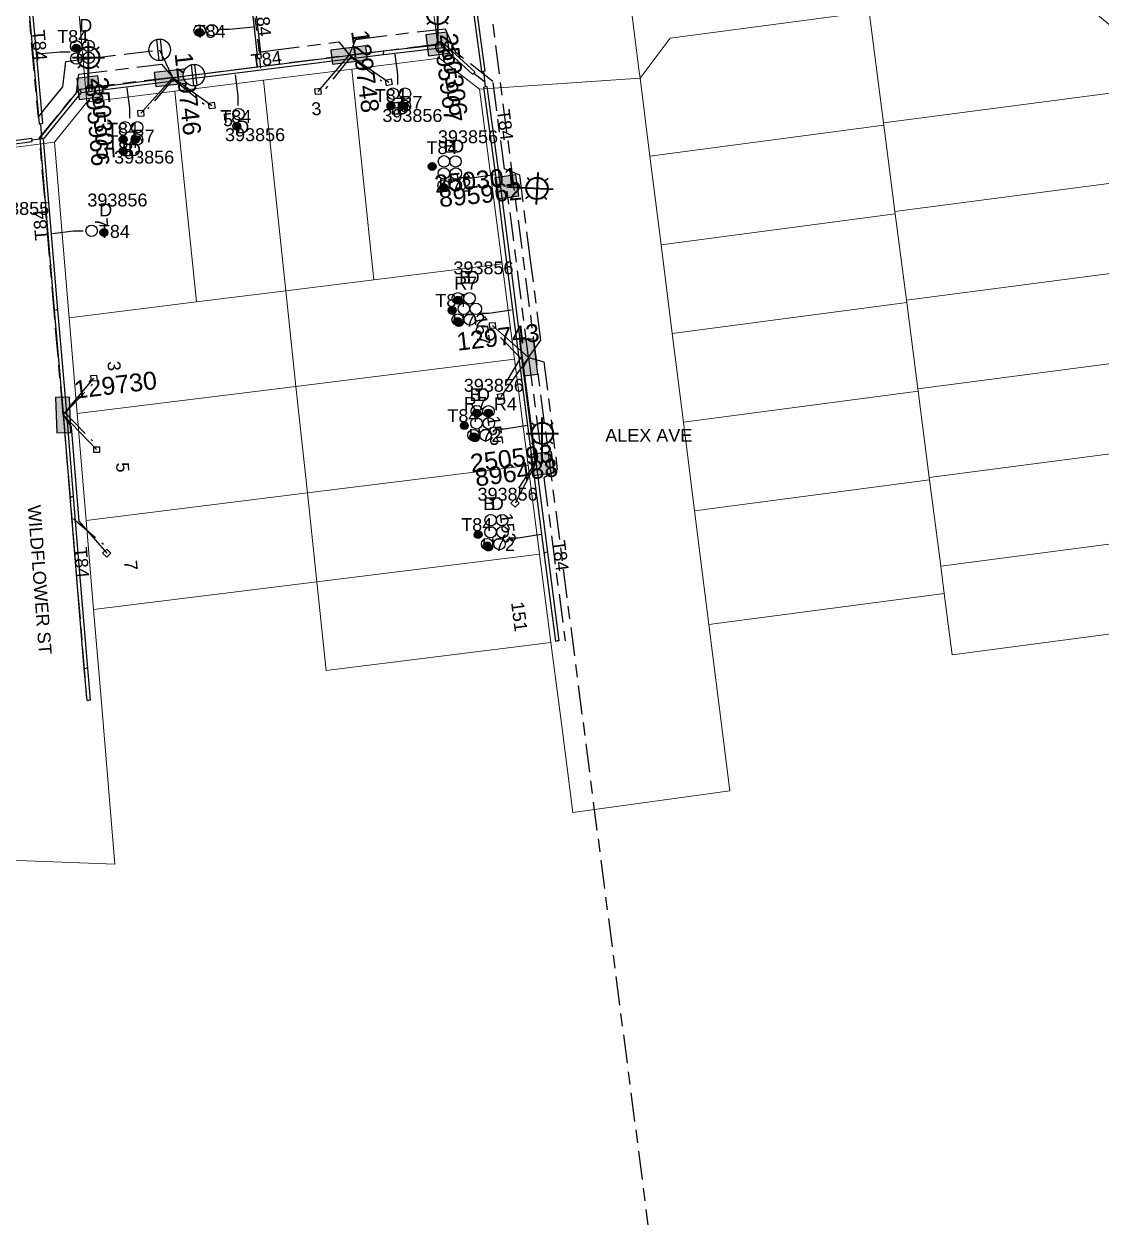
# Model space of a CAD drawing. Header units: metres. Extents: x 301589 to 305563, y 6268713 to 6270518.
# Drawn here: x 304144.4 to 304294.9, y 6269081.7 to 6269248.5 of the extents above; entities that cross this region are included whole.
import ezdxf
from ezdxf.enums import TextEntityAlignment as Align

# ---------------------------------------------------------------- set-up
doc = ezdxf.new("R2010")
doc.units = ezdxf.units.M
doc.linetypes.add('Cable Exist UG', pattern=[8.2, 4, -1.2, 1.8, -1.2])
doc.layers.get('0').update_dxf_attribs({"color": 6})
for name, color, linetype in [('_User Miscellaneous12', 7, 'Continuous'), ('Duct_SP_EXT', 7, 'Continuous'), ('Equip_LV_EXT', 7, 'Continuous'), ('Equip_SP_SL_EXT', 7, 'Continuous'), ('Mains_HV_EXT', 1, 'Continuous'), ('Mains_LV_EXT', 5, 'Continuous'), ('Mains_LV_SL_EXT', 4, 'Continuous'), ('Services_SP_EXT', 7, 'Continuous'), ('SupportsUG_SP_LV_EXT', 7, 'Continuous'), ('SupportsUG_SP_LV_SL_EXT', 7, 'Continuous'), ('Trench_SP_EXT', 7, 'Continuous')]:
    doc.layers.add(name, color=color, linetype=linetype)
doc.layers.add('Cadastre Land Parcels_SP_EXT', color=7, linetype='Continuous', lineweight=5)
doc.layers.add('Cadastre Roads_SP_EXT', color=9, linetype='Continuous', lineweight=5)
doc.styles.add('COLUMN_LABEL', font='arial.ttf')
doc.styles.add('iecARIAL', font='arial.ttf', dxfattribs={"height": 2})
doc.styles.add('POLE_LABEL', font='arial.ttf')
doc.styles.get("Standard").update_dxf_attribs({"font": 'arial.ttf'})

# ---------------------------------------------------------------- blocks, each defined once
blk = doc.blocks.new('COLUMN_EXT')
blk.add_hatch(color=256).paths.add_polyline_path([(-1.49, 1.48), (-1.49, -1.49), (1.48, -1.49), (1.48, 1.48)])
blk.add_lwpolyline([(-1.49, -1.49), (1.48, -1.49), (1.48, 1.48), (-1.49, 1.48)], close=True)
for tag, height, style, flags, p in [('ASSET_NUM', 2.5, 'COLUMN_LABEL', 8, (2, 2)), ('STRUCTURE_PLANT_NUMBER', 0.2, 'POLE_LABEL', 9, (1.81, 0.03)), ('STREET_CODE', 0.2, 'COLUMN_LABEL', 9, (1.81, -0.2))]:
    blk.add_attdef(tag, text='', height=height, dxfattribs=dict(style=style, flags=flags)).set_placement(p, align=Align.MIDDLE_LEFT)
at = {"flags": 9}
for tag, p in [('COLUMN_TYPE', (1.81, -0.4)), ('OWNED_BY', (1.81, -0.6)), ('STATE', (1.81, -0.8)), ('USAGE', (1.81, -1)), ('STREETNAME', (1.81, -1.6)), ('LEGEND', (1.81, -1.2)), ('LOCATION', (1.81, -1.4)), ('SUBURB', (1.81, -1.8)), ('NOTES', (1.81, -2))]:
    blk.add_attdef(tag, text='', height=0.2, dxfattribs=at).set_placement(p, align=Align.MIDDLE_LEFT)
at = {"flags": 1}
blk.add_attdef('Z', (1.81, -2.35), '', height=0.2, dxfattribs=at)
blk = doc.blocks.new('PILLAR_EXT')
blk.add_hatch(color=256).paths.add_polyline_path([(-2.475, 0.99), (-2.475, -0.99), (2.475, -0.99), (2.475, 0.99)])
blk.add_lwpolyline([(-2.475, -0.99), (2.475, -0.99), (2.475, 0.99), (-2.475, 0.99)], close=True)
at = {"style": 'iecARIAL', "flags": 8}
blk.add_attdef('ASSET_NUM', (1.5, 3.5), '', height=2.5, dxfattribs=at)
for tag, p, flags in [('OWNED_BY', (0, -0.2), 9), ('STATE', (0, -0.4), 9), ('SUPPORT_TYPE', (0, -0.6), 9), ('STREETNAME', (0, -1.8), 9), ('USAGE', (0, -0.8), 9), ('LEGEND', (0, -1), 9), ('LOCATION', (0, -1.2), 9), ('NOTES', (0, -1.4), 9), ('PARENT', (0, -1.6), 9), ('SUBURB', (0, -2), 1)]:
    blk.add_attdef(tag, p, '', height=0.2, dxfattribs=dict(flags=flags))
blk = doc.blocks.new('DUCT_EXT')
blk.add_circle((0, 0.8), 0.8)
at = {"flags": 1}
blk.add_attdef('Z', (0, 0), '', height=0.2, dxfattribs=at)
at = {"flags": 9}
for tag, p in [('DUCT_CODE', (0, 0)), ('XSECT_TYPE', (0, -0.2)), ('STATE', (0, -0.6)), ('FB_REFERENCE', (0, -0.4)), ('NOTES', (0, -0.8))]:
    blk.add_attdef(tag, text='', height=0.2, dxfattribs=at).set_placement(p, align=Align.MIDDLE_LEFT)
blk = doc.blocks.new('SL_LANTERN_EXT')
at = {"lineweight": 40}
for p, q in [((-1.46, 5.68), (-1.06, 5.28)), ((0, 1.97), (0, 6.47)), ((1.46, 5.68), (1.06, 5.28)), ((-2.25, 4.22), (2.25, 4.22)), ((-1.46, 2.76), (-1.06, 3.16)), ((0, 0), (0, 2.72)), ((1.46, 2.76), (1.06, 3.16))]:
    blk.add_line(p, q, dxfattribs=at)
blk.add_circle((0, 4.22), 1.5, dxfattribs=at)
at = {"style": 'iecARIAL', "flags": 8}
blk.add_attdef('ASSET_NUM', (1.5, 1.5), '', height=2.5, dxfattribs=at)
for tag, p, height, flags in [('OPERATING_VOLTAGE', (0.98, -1.65), 0.2, 9), ('ORIENTATION', (0.98, -1.85), 0.2, 9), ('CONSTRUCTED_VOLTAGE', (0.98, -0.65), 0.2, 9), ('CONTROL_TYPE', (0.98, -0.85), 0.2, 9), ('LANTERN_PURPOSE', (0.98, -1.05), 0.2, 9), ('LANTERN_TYPE', (0.98, -1.25), 0.2, 9), ('NO_PHASES', (0.98, -1.45), 0.2, 9), ('LNUMBER', (2.18, -3.25), 2.5, 8), ('OWNED_BY', (0.98, -2.05), 0.2, 9), ('STATE', (0.98, -2.25), 0.2, 9), ('USAGE', (0.98, -2.45), 0.2, 9), ('CEXIST', (0.98, -2.65), 0.2, 9), ('CNEW', (0.98, -2.85), 0.2, 9), ('CNUMBER', (0.98, -3.05), 0.2, 9), ('CREMOVE', (0.98, -3.25), 0.2, 9), ('CREPLACE', (0.98, -3.45), 0.2, 9), ('LKINGHEIGHT', (0.98, -3.65), 0.2, 9), ('LBRACKET', (0.98, -3.85), 0.2, 9), ('LBRACKETVOCAB', (0.98, -4.05), 0.2, 9), ('LCATEGORY', (0.98, -4.25), 0.2, 9), ('LCHARGE1', (0.98, -4.45), 0.2, 9), ('LCHARGE1PERCENT', (0.98, -4.65), 0.2, 9), ('LCHARGE2', (0.98, -4.85), 0.2, 9), ('LCHARGE2PERCENT', (0.98, -5.05), 0.2, 9), ('LCHARGE3', (0.98, -5.25), 0.2, 9), ('LCHARGE3PERCENT', (0.98, -5.45), 0.2, 9), ('LEXIST', (0.98, -5.65), 0.2, 9), ('LLAMP', (0.98, -5.85), 0.2, 9), ('LLAMPVOCAB', (0.98, -6.05), 0.2, 9), ('LMAST', (0.98, -6.25), 0.2, 9), ('LMASTVOCAB', (0.98, -6.45), 0.2, 9), ('LNEW', (0.98, -6.65), 0.2, 9), ('LANTNUMBER', (0.98, -6.85), 0.2, 9), ('LOUTREACH', (0.98, -7.25), 0.2, 9), ('LOUTREACHVOCAB', (0.98, -7.45), 0.2, 9), ('LRATECODE', (0.98, -7.65), 0.2, 9), ('LREMOVE', (0.98, -7.85), 0.2, 9), ('LREPLACE', (0.98, -8.05), 0.2, 9), ('LTYPE', (0.98, -8.25), 0.2, 9), ('LTYPEVOCAB', (0.98, -8.45), 0.2, 9), ('STREETNAME', (0.98, -9.25), 0.2, 9), ('SUBURB', (0.98, -9.45), 0.2, 1), ('LEGEND', (0.98, -8.65), 0.2, 9), ('LOCATION', (0.98, -8.85), 0.2, 9), ('NOTES', (0.98, -9.05), 0.2, 9)]:
    blk.add_attdef(tag, p, '', height=height, dxfattribs=dict(flags=flags))
blk = doc.blocks.new('CCP_EXT')
at = {"flags": 9}
for tag, p in [('LIFE_SUPPORT', (0, -1.6)), ('STATE', (0, -1.8)), ('NOTES', (0, -2))]:
    blk.add_attdef(tag, text='', height=0.2, dxfattribs=at).set_placement(p, align=Align.MIDDLE_LEFT)
blk.add_wipeout([(0, 0.57), (0.57, 0), (0, -0.57), (-0.57, 0)])
blk.add_lwpolyline([(-0.57, 0), (0, 0.57), (0.57, 0), (0, -0.57), (-0.57, 0)])
at = {"flags": 1}
blk.add_attdef('Z', (0, 0), '', height=0.2, dxfattribs=at)
at = {"flags": 9}
for tag, p in [('CCP_TYPE', (0, 0)), ('CONSTRUCTED_VOLTAGE', (0, -0.2)), ('OPERATING_VOLTAGE', (0, -0.6)), ('ORIENTATION', (0, -0.8)), ('OWNED_BY', (0, -1)), ('NO_PHASES', (0, -0.4)), ('USAGE', (0, -1.2)), ('LEGEND', (0, -1.4))]:
    blk.add_attdef(tag, text='', height=0.2, dxfattribs=at).set_placement(p, align=Align.MIDDLE_LEFT)
blk = doc.blocks.new('LV_UG_LINKS_CLOSED_EXT')
blk.add_wipeout([(-1.06, 1.06), (-1.18, 0.92), (-1.29, 0.76), (-1.37, 0.59), (-1.43, 0.42), (-1.48, 0.23), (-1.49, 0.05), (-1.49, -0.14), (-1.46, -0.33), (-1.41, -0.51), (-1.33, -0.68), (-1.24, -0.84), (-1.12, -0.99), (-0.99, -1.12), (-0.84, -1.24), (-0.68, -1.33), (-0.51, -1.41), (-0.33, -1.46), (-0.14, -1.49), (0.05, -1.49), (0.23, -1.48), (0.42, -1.43), (0.59, -1.37), (0.76, -1.29), (0.92, -1.18), (1.06, -1.06), (1.18, -0.92), (1.29, -0.76), (1.37, -0.59), (1.43, -0.42), (1.48, -0.23), (1.49, -0.05), (1.49, 0.14), (1.46, 0.33), (1.41, 0.51), (1.33, 0.68), (1.24, 0.84), (1.12, 0.99), (0.99, 1.12), (0.84, 1.24), (0.68, 1.33), (0.51, 1.41), (0.33, 1.46), (0.14, 1.49), (-0.05, 1.49), (-0.23, 1.48), (-0.42, 1.43), (-0.59, 1.37), (-0.76, 1.29), (-0.92, 1.18)])
for p, q in [((-0.25, -1.48), (-0.25, 1.48)), ((0.25, -1.48), (0.25, 1.48))]:
    blk.add_line(p, q)
blk.add_circle((0, 0), 1.5)
at = {"flags": 9}
for tag, p in [('ACTUAL_STATUS', (0, 0)), ('CONSTRUCTED_VOLTAGE', (0, -0.2)), ('OPERATING_VOLTAGE', (0, -0.6)), ('ORIENTATION', (0, -0.8)), ('STATE', (0, -1)), ('SWITCH_TYPE', (0, -1.2)), ('NO_PHASES', (0, -0.4)), ('USAGE', (0, -1.4)), ('NOTES', (0, -1.6))]:
    blk.add_attdef(tag, text='', height=0.2, dxfattribs=at).set_placement(p, align=Align.MIDDLE_LEFT)
at = {"flags": 1}
blk.add_attdef('Z', (0, 0), '', height=0.2, dxfattribs=at)
blk = doc.blocks.new('CABLE_LARGE_EXT')
h = blk.add_hatch(color=256)
edge = h.paths.add_edge_path()
edge.add_arc((0, 0.55), 0.55, 0, 360)
blk.add_circle((0, 0.55), 0.55)
at = {"flags": 1}
blk.add_attdef('Z', (0, 0), '', height=0.2, dxfattribs=at)
at = {"flags": 9}
for tag, p in [('COND_CODE', (0, 0)), ('STATE', (0, -0.4)), ('XSECT_SIZE', (0, -0.6)), ('FB_REFERENCE', (0, -0.2)), ('NOTES', (0, -0.8))]:
    blk.add_attdef(tag, text='', height=0.2, dxfattribs=at).set_placement(p, align=Align.MIDDLE_LEFT)

msp = doc.modelspace()

# ---------------------------------------------------------------- linework, layer by layer
at = {"layer": '_User Miscellaneous12'}
for p, q in [((304208.36, 6269241.79), (304205.527, 6269263.05)), ((304208.836, 6269241.853), (304206.002, 6269263.113)), ((304144.704, 6269255.001), (304146.529, 6269234.472)), ((304145.183, 6269255.044), (304147.007, 6269234.515)), ((304175.933, 6269253.527), (304177.058, 6269243.603)), ((304176.41, 6269253.581), (304177.535, 6269243.657)), ((304194.591, 6269244.669), (304203.145, 6269245.641)), ((304194.649, 6269244.193), (304202.983, 6269245.14)), ((304202.983, 6269245.14), (304203.064, 6269245.39)), ((304202.983, 6269245.14), (304207.082, 6269241.409)), ((304203.145, 6269245.641), (304203.064, 6269245.39)), ((304203.145, 6269245.641), (304207.405, 6269241.764)), ((304177.058, 6269243.603), (304177.297, 6269243.63)), ((304177.535, 6269243.657), (304177.297, 6269243.63)), ((304190.043, 6269244.076), (304194.591, 6269244.669)), ((304190.043, 6269244.076), (304190.074, 6269243.838)), ((304190.045, 6269244.077), (304190.074, 6269243.838)), ((304190.104, 6269243.6), (304190.074, 6269243.838)), ((304190.105, 6269243.6), (304190.074, 6269243.838)), ((304190.105, 6269243.6), (304194.649, 6269244.193)), ((304194.591, 6269244.669), (304194.62, 6269244.431)), ((304194.649, 6269244.193), (304194.62, 6269244.431)), ((304207.082, 6269241.409), (304207.244, 6269241.587)), ((304207.405, 6269241.764), (304207.244, 6269241.587)), ((304208.36, 6269241.79), (304208.598, 6269241.821)), ((304208.836, 6269241.853), (304208.598, 6269241.821)), ((304153.469, 6269239.493), (304165.246, 6269240.979)), ((304153.529, 6269239.016), (304165.306, 6269240.503)), ((304165.246, 6269240.979), (304165.276, 6269240.741)), ((304165.247, 6269240.979), (304165.276, 6269240.741)), ((304165.306, 6269240.503), (304165.276, 6269240.741)), ((304165.306, 6269240.503), (304165.276, 6269240.741)), ((304146.667, 6269232.519), (304152.187, 6269239.33)), ((304147.161, 6269232.367), (304152.439, 6269238.878)), ((304152.187, 6269239.33), (304153.469, 6269239.493)), ((304152.187, 6269239.33), (304152.313, 6269239.104)), ((304152.439, 6269238.878), (304152.313, 6269239.104)), ((304152.439, 6269238.878), (304153.529, 6269239.016)), ((304153.469, 6269239.493), (304153.499, 6269239.255)), ((304153.469, 6269239.493), (304153.499, 6269239.255)), ((304153.529, 6269239.016), (304153.499, 6269239.255)), ((304153.529, 6269239.016), (304153.499, 6269239.255)), ((304208.602, 6269239.634), (304208.84, 6269239.666)), ((304208.602, 6269239.634), (304210.495, 6269225.588)), ((304209.078, 6269239.698), (304208.84, 6269239.666)), ((304209.078, 6269239.698), (304210.971, 6269225.652)), ((304146.529, 6269234.472), (304146.768, 6269234.493)), ((304147.007, 6269234.515), (304146.768, 6269234.493)), ((304135.748, 6269231.175), (304145.48, 6269232.486)), ((304135.812, 6269230.699), (304145.544, 6269232.01)), ((304145.48, 6269232.486), (304145.512, 6269232.248)), ((304145.544, 6269232.01), (304145.512, 6269232.248)), ((304148.683, 6269208.469), (304146.667, 6269232.519)), ((304146.667, 6269232.519), (304146.914, 6269232.443)), ((304147.161, 6269232.367), (304146.914, 6269232.443)), ((304149.162, 6269208.51), (304147.161, 6269232.367)), ((304210.495, 6269225.588), (304210.733, 6269225.62)), ((304210.495, 6269225.589), (304210.733, 6269225.62)), ((304210.495, 6269225.589), (304211.84, 6269215.073)), ((304210.971, 6269225.652), (304210.733, 6269225.62)), ((304210.971, 6269225.65), (304210.733, 6269225.62)), ((304210.971, 6269225.65), (304212.317, 6269215.134)), ((304211.84, 6269215.073), (304212.078, 6269215.103)), ((304211.84, 6269215.073), (304213.552, 6269201.735)), ((304212.317, 6269215.134), (304212.078, 6269215.103)), ((304212.317, 6269215.134), (304214.028, 6269201.796)), ((304148.683, 6269208.469), (304148.923, 6269208.49)), ((304148.684, 6269208.469), (304148.683, 6269208.469)), ((304148.684, 6269208.469), (304148.923, 6269208.49)), ((304149.932, 6269194.066), (304148.684, 6269208.469)), ((304149.162, 6269208.51), (304148.923, 6269208.49)), ((304149.162, 6269208.51), (304148.923, 6269208.49)), ((304150.411, 6269194.108), (304149.162, 6269208.51)), ((304149.162, 6269208.51), (304149.162, 6269208.51)), ((304213.552, 6269201.735), (304213.79, 6269201.765)), ((304213.552, 6269201.735), (304213.79, 6269201.765)), ((304213.552, 6269201.735), (304215.467, 6269186.885)), ((304214.028, 6269201.796), (304213.79, 6269201.765)), ((304214.028, 6269201.796), (304213.79, 6269201.765)), ((304214.028, 6269201.796), (304215.943, 6269186.946)), ((304149.932, 6269194.068), (304150.171, 6269194.087)), ((304149.932, 6269194.066), (304150.171, 6269194.087)), ((304150.867, 6269182.359), (304149.932, 6269194.068)), ((304150.411, 6269194.108), (304150.171, 6269194.087)), ((304150.411, 6269194.106), (304150.171, 6269194.087)), ((304151.345, 6269182.397), (304150.411, 6269194.106)), ((304215.467, 6269186.885), (304215.705, 6269186.916)), ((304215.467, 6269186.885), (304215.705, 6269186.916)), ((304215.467, 6269186.885), (304217.048, 6269174.564)), ((304215.943, 6269186.946), (304215.705, 6269186.916)), ((304215.943, 6269186.946), (304215.705, 6269186.916)), ((304215.943, 6269186.946), (304217.524, 6269174.625)), ((304150.867, 6269182.359), (304151.106, 6269182.378)), ((304151.508, 6269174.392), (304150.867, 6269182.359)), ((304151.345, 6269182.397), (304151.106, 6269182.378)), ((304151.986, 6269174.431), (304151.345, 6269182.397)), ((304151.508, 6269174.392), (304151.747, 6269174.412)), ((304152.843, 6269158.39), (304151.508, 6269174.392)), ((304151.986, 6269174.431), (304151.747, 6269174.412)), ((304153.321, 6269158.432), (304151.986, 6269174.431)), ((304217.048, 6269174.564), (304217.286, 6269174.594)), ((304217.048, 6269174.564), (304217.286, 6269174.594)), ((304217.048, 6269174.564), (304217.048, 6269174.564)), ((304217.048, 6269174.564), (304218.643, 6269162.187)), ((304217.524, 6269174.625), (304217.286, 6269174.594)), ((304217.524, 6269174.625), (304217.286, 6269174.594)), ((304217.524, 6269174.625), (304217.524, 6269174.625)), ((304217.524, 6269174.625), (304219.119, 6269162.248)), ((304218.643, 6269162.187), (304218.881, 6269162.218)), ((304219.119, 6269162.248), (304218.881, 6269162.218)), ((304152.843, 6269158.39), (304153.082, 6269158.411)), ((304153.244, 6269153.912), (304152.843, 6269158.39)), ((304153.321, 6269158.432), (304153.082, 6269158.411)), ((304153.722, 6269153.955), (304153.321, 6269158.432)), ((304153.244, 6269153.912), (304153.483, 6269153.933)), ((304153.722, 6269153.955), (304153.483, 6269153.933))]:
    msp.add_line(p, q, dxfattribs=at)
at = {"layer": 'Cadastre Land Parcels_SP_EXT', "linetype": 'Continuous'}
for points in [[(304297.207, 6269238.919), (304295.981, 6269248.384), (304290.391, 6269253.085), (304288.932, 6269252.994), (304287.474, 6269252.897), (304286.017, 6269252.79), (304284.559, 6269252.677), (304283.103, 6269252.555), (304281.647, 6269252.428), (304280.192, 6269252.293), (304278.737, 6269252.15), (304277.284, 6269252), (304275.829, 6269251.842), (304274.378, 6269251.677), (304272.927, 6269251.505), (304271.476, 6269251.324), (304270.027, 6269251.137), (304262.481, 6269250.142), (304264.486, 6269234.607), (304297.207, 6269238.919)], [(304264.528, 6269234.285), (304264.486, 6269234.607), (304262.481, 6269250.142), (304234.67, 6269246.477), (304230.478, 6269240.888), (304231.852, 6269229.981), (304264.528, 6269234.285)], [(304211.193, 6269214.919), (304208.041, 6269239.319), (304202.455, 6269243.657), (304190.226, 6269242.134), (304193.276, 6269212.687), (304211.193, 6269214.919)], [(304193.276, 6269212.687), (304190.226, 6269242.134), (304177.857, 6269240.595), (304180.991, 6269211.158), (304193.276, 6269212.687)], [(304180.991, 6269211.158), (304177.857, 6269240.595), (304165.489, 6269239.054), (304168.539, 6269209.608), (304180.991, 6269211.158)], [(304168.539, 6269209.608), (304165.489, 6269239.054), (304153.203, 6269237.503), (304148.667, 6269231.905), (304150.73, 6269207.39), (304168.539, 6269209.608)], [(304298.812, 6269226.532), (304297.207, 6269238.919), (304264.486, 6269234.607), (304264.528, 6269234.285), (304266.085, 6269222.217), (304298.812, 6269226.532)], [(304266.127, 6269221.896), (304266.085, 6269222.217), (304264.528, 6269234.285), (304231.852, 6269229.981), (304233.414, 6269217.584), (304266.127, 6269221.896)], [(304300.418, 6269214.143), (304298.812, 6269226.532), (304266.085, 6269222.217), (304266.127, 6269221.896), (304267.684, 6269209.828), (304300.418, 6269214.143)], [(304267.724, 6269209.507), (304267.684, 6269209.828), (304266.127, 6269221.896), (304233.414, 6269217.584), (304234.975, 6269205.189), (304267.724, 6269209.507)], [(304212.916, 6269201.591), (304211.193, 6269214.919), (304193.276, 6269212.687), (304180.991, 6269211.158), (304182.414, 6269197.792), (304212.916, 6269201.591)], [(304302.024, 6269201.754), (304300.418, 6269214.143), (304267.684, 6269209.828), (304267.724, 6269209.507), (304269.282, 6269197.439), (304302.024, 6269201.754)], [(304182.414, 6269197.792), (304180.991, 6269211.158), (304168.539, 6269209.608), (304150.73, 6269207.39), (304151.852, 6269193.987), (304182.414, 6269197.792)], [(304269.324, 6269197.117), (304269.282, 6269197.439), (304267.724, 6269209.507), (304234.975, 6269205.189), (304236.536, 6269192.794), (304269.324, 6269197.117)], [(304214.834, 6269186.743), (304212.916, 6269201.591), (304182.414, 6269197.792), (304183.999, 6269182.903), (304214.834, 6269186.743)], [(304303.63, 6269189.366), (304302.024, 6269201.754), (304269.282, 6269197.439), (304269.324, 6269197.117), (304270.881, 6269185.05), (304303.63, 6269189.366)], [(304183.999, 6269182.903), (304182.414, 6269197.792), (304151.852, 6269193.987), (304153.104, 6269179.057), (304183.999, 6269182.903)], [(304270.923, 6269184.728), (304270.881, 6269185.05), (304269.324, 6269197.117), (304236.536, 6269192.794), (304238.097, 6269180.398), (304270.923, 6269184.728)], [(304305.234, 6269176.978), (304303.63, 6269189.366), (304270.881, 6269185.05), (304270.923, 6269184.728), (304272.48, 6269172.662), (304305.234, 6269176.978)], [(304216.432, 6269174.368), (304214.834, 6269186.743), (304183.999, 6269182.903), (304185.32, 6269170.496), (304216.432, 6269174.368)], [(304272.969, 6269168.87), (304272.48, 6269172.662), (304270.923, 6269184.728), (304238.097, 6269180.398), (304240.095, 6269164.532), (304272.969, 6269168.87)], [(304185.32, 6269170.496), (304183.999, 6269182.903), (304153.104, 6269179.057), (304154.145, 6269166.614), (304185.32, 6269170.496)], [(304306.84, 6269164.589), (304305.234, 6269176.978), (304272.48, 6269172.662), (304272.969, 6269168.87), (304274.079, 6269160.273), (304306.84, 6269164.589)], [(304218.03, 6269161.997), (304216.432, 6269174.368), (304185.32, 6269170.496), (304186.642, 6269158.089), (304218.03, 6269161.997)]]:
    msp.add_lwpolyline(points, close=True, dxfattribs=at)
at = {"layer": 'Cadastre Roads_SP_EXT', "linetype": 'Continuous'}
msp.add_lwpolyline([(304227.231, 6269266.671), (304229.853, 6269245.847), (304230.32, 6269242.145), (304230.478, 6269240.888), (304234.67, 6269246.477), (304262.481, 6269250.142)], dxfattribs=at)
at = {"layer": 'Duct_SP_EXT'}
for p, q in [((304208.36, 6269241.79), (304205.527, 6269263.05)), ((304208.836, 6269241.853), (304206.002, 6269263.113)), ((304144.704, 6269255.001), (304146.529, 6269234.472)), ((304145.183, 6269255.044), (304147.007, 6269234.515)), ((304175.933, 6269253.527), (304177.058, 6269243.603)), ((304176.41, 6269253.581), (304177.535, 6269243.657)), ((304194.591, 6269244.669), (304203.145, 6269245.641)), ((304194.649, 6269244.193), (304202.983, 6269245.14)), ((304202.983, 6269245.14), (304203.064, 6269245.39)), ((304202.983, 6269245.14), (304207.082, 6269241.409)), ((304203.145, 6269245.641), (304203.064, 6269245.39)), ((304203.145, 6269245.641), (304207.405, 6269241.764)), ((304177.058, 6269243.603), (304177.297, 6269243.63)), ((304177.535, 6269243.657), (304177.297, 6269243.63)), ((304190.043, 6269244.076), (304194.591, 6269244.669)), ((304190.043, 6269244.076), (304190.074, 6269243.838)), ((304190.045, 6269244.077), (304190.074, 6269243.838)), ((304190.104, 6269243.6), (304190.074, 6269243.838)), ((304190.105, 6269243.6), (304190.074, 6269243.838)), ((304190.105, 6269243.6), (304194.649, 6269244.193)), ((304194.591, 6269244.669), (304194.62, 6269244.431)), ((304194.649, 6269244.193), (304194.62, 6269244.431)), ((304207.082, 6269241.409), (304207.244, 6269241.587)), ((304207.405, 6269241.764), (304207.244, 6269241.587)), ((304208.36, 6269241.79), (304208.598, 6269241.821)), ((304208.836, 6269241.853), (304208.598, 6269241.821)), ((304153.469, 6269239.493), (304165.246, 6269240.979)), ((304153.529, 6269239.016), (304165.306, 6269240.503)), ((304165.246, 6269240.979), (304165.276, 6269240.741)), ((304165.247, 6269240.979), (304165.276, 6269240.741)), ((304165.306, 6269240.503), (304165.276, 6269240.741)), ((304165.306, 6269240.503), (304165.276, 6269240.741)), ((304146.667, 6269232.519), (304152.187, 6269239.33)), ((304147.161, 6269232.367), (304152.439, 6269238.878)), ((304152.187, 6269239.33), (304153.469, 6269239.493)), ((304152.187, 6269239.33), (304152.313, 6269239.104)), ((304152.439, 6269238.878), (304152.313, 6269239.104)), ((304152.439, 6269238.878), (304153.529, 6269239.016)), ((304153.469, 6269239.493), (304153.499, 6269239.255)), ((304153.469, 6269239.493), (304153.499, 6269239.255)), ((304153.529, 6269239.016), (304153.499, 6269239.255)), ((304153.529, 6269239.016), (304153.499, 6269239.255)), ((304208.602, 6269239.634), (304208.84, 6269239.666)), ((304208.602, 6269239.634), (304210.495, 6269225.588)), ((304209.078, 6269239.698), (304208.84, 6269239.666)), ((304209.078, 6269239.698), (304210.971, 6269225.652)), ((304146.529, 6269234.472), (304146.768, 6269234.493)), ((304147.007, 6269234.515), (304146.768, 6269234.493)), ((304135.748, 6269231.175), (304145.48, 6269232.486)), ((304135.812, 6269230.699), (304145.544, 6269232.01)), ((304145.48, 6269232.486), (304145.512, 6269232.248)), ((304145.544, 6269232.01), (304145.512, 6269232.248)), ((304148.683, 6269208.469), (304146.667, 6269232.519)), ((304146.667, 6269232.519), (304146.914, 6269232.443)), ((304147.161, 6269232.367), (304146.914, 6269232.443)), ((304149.162, 6269208.51), (304147.161, 6269232.367)), ((304210.495, 6269225.588), (304210.733, 6269225.62)), ((304210.495, 6269225.589), (304210.733, 6269225.62)), ((304210.495, 6269225.589), (304211.84, 6269215.073)), ((304210.971, 6269225.652), (304210.733, 6269225.62)), ((304210.971, 6269225.65), (304210.733, 6269225.62)), ((304210.971, 6269225.65), (304212.317, 6269215.134)), ((304211.84, 6269215.073), (304212.078, 6269215.103)), ((304211.84, 6269215.073), (304213.552, 6269201.735)), ((304212.317, 6269215.134), (304212.078, 6269215.103)), ((304212.317, 6269215.134), (304214.028, 6269201.796)), ((304148.683, 6269208.469), (304148.923, 6269208.49)), ((304148.684, 6269208.469), (304148.683, 6269208.469)), ((304148.684, 6269208.469), (304148.923, 6269208.49)), ((304149.932, 6269194.066), (304148.684, 6269208.469)), ((304149.162, 6269208.51), (304148.923, 6269208.49)), ((304149.162, 6269208.51), (304148.923, 6269208.49)), ((304150.411, 6269194.108), (304149.162, 6269208.51)), ((304149.162, 6269208.51), (304149.162, 6269208.51)), ((304213.552, 6269201.735), (304213.79, 6269201.765)), ((304213.552, 6269201.735), (304213.79, 6269201.765)), ((304213.552, 6269201.735), (304215.467, 6269186.885)), ((304214.028, 6269201.796), (304213.79, 6269201.765)), ((304214.028, 6269201.796), (304213.79, 6269201.765)), ((304214.028, 6269201.796), (304215.943, 6269186.946)), ((304149.932, 6269194.068), (304150.171, 6269194.087)), ((304149.932, 6269194.066), (304150.171, 6269194.087)), ((304150.867, 6269182.359), (304149.932, 6269194.068)), ((304150.411, 6269194.108), (304150.171, 6269194.087)), ((304150.411, 6269194.106), (304150.171, 6269194.087)), ((304151.345, 6269182.397), (304150.411, 6269194.106)), ((304215.467, 6269186.885), (304215.705, 6269186.916)), ((304215.467, 6269186.885), (304215.705, 6269186.916)), ((304215.467, 6269186.885), (304217.048, 6269174.564)), ((304215.943, 6269186.946), (304215.705, 6269186.916)), ((304215.943, 6269186.946), (304215.705, 6269186.916)), ((304215.943, 6269186.946), (304217.524, 6269174.625)), ((304150.867, 6269182.359), (304151.106, 6269182.378)), ((304151.508, 6269174.392), (304150.867, 6269182.359)), ((304151.345, 6269182.397), (304151.106, 6269182.378)), ((304151.986, 6269174.431), (304151.345, 6269182.397)), ((304151.508, 6269174.392), (304151.747, 6269174.412)), ((304152.843, 6269158.39), (304151.508, 6269174.392)), ((304151.986, 6269174.431), (304151.747, 6269174.412)), ((304153.321, 6269158.432), (304151.986, 6269174.431)), ((304217.048, 6269174.564), (304217.286, 6269174.594)), ((304217.048, 6269174.564), (304217.286, 6269174.594)), ((304217.048, 6269174.564), (304217.048, 6269174.564)), ((304217.048, 6269174.564), (304218.643, 6269162.187)), ((304217.524, 6269174.625), (304217.286, 6269174.594)), ((304217.524, 6269174.625), (304217.286, 6269174.594)), ((304217.524, 6269174.625), (304217.524, 6269174.625)), ((304217.524, 6269174.625), (304219.119, 6269162.248)), ((304218.643, 6269162.187), (304218.881, 6269162.218)), ((304219.119, 6269162.248), (304218.881, 6269162.218)), ((304152.843, 6269158.39), (304153.082, 6269158.411)), ((304153.244, 6269153.912), (304152.843, 6269158.39)), ((304153.321, 6269158.432), (304153.082, 6269158.411)), ((304153.722, 6269153.955), (304153.321, 6269158.432)), ((304153.244, 6269153.912), (304153.483, 6269153.933)), ((304153.722, 6269153.955), (304153.483, 6269153.933))]:
    msp.add_line(p, q, dxfattribs=at)
for points in [[(304171.731, 6269247.7), (304173.119, 6269247.698), (304176.414, 6269248.059)], [(304150.888, 6269244.508), (304149.457, 6269244.508), (304146.341, 6269244.204)], [(304196.624, 6269240.005), (304196.625, 6269241.384), (304196.257, 6269244.206)], [(304174.341, 6269237.031), (304174.339, 6269238.408), (304173.969, 6269241.342)], [(304159.219, 6269235.304), (304159.217, 6269236.682), (304158.85, 6269239.502)], [(304205.751, 6269226.924), (304206.959, 6269226.923), (304210.154, 6269227.417)], [(304152.691, 6269219.497), (304151.313, 6269219.498), (304148.385, 6269219.138)], [(304208.133, 6269208.013), (304209.34, 6269208.012), (304212.537, 6269208.508)], [(304210.326, 6269191.866), (304211.534, 6269191.866), (304214.73, 6269192.36)], [(304212.255, 6269176.646), (304213.462, 6269176.645), (304216.655, 6269177.136)]]:
    msp.add_lwpolyline(points, dxfattribs=at)
at = {"layer": 'Mains_LV_EXT', "linetype": 'Cable Exist UG'}
for points in [[(304176.074, 6269254.461), (304177.251, 6269244.526), (304177.251, 6269244.526), (304178.88, 6269244.738), (304188.397, 6269245.948), (304189.843, 6269244.11)], [(304214.906, 6269201.85), (304217.031, 6269201.241), (304217.031, 6269201.241), (304218.912, 6269186.153), (304217.037, 6269185.026), (304217.037, 6269185.026), (304220.019, 6269162.254)]]:
    msp.add_lwpolyline(points, dxfattribs=at)
at = {"layer": 'Mains_LV_SL_EXT', "linetype": 'Cable Exist UG'}
for points in [[(304189.843, 6269244.11), (304202.21, 6269245.652)], [(304165.19, 6269240.968), (304153.437, 6269239.541)], [(304214.906, 6269201.85), (304211.857, 6269225.67)], [(304214.906, 6269201.85), (304216.822, 6269187.001)]]:
    msp.add_lwpolyline(points, dxfattribs=at)
at = {"layer": 'Trench_SP_EXT', "linetype": 'Cable Exist UG'}
for points in [[(304177.297, 6269243.63), (304177.477, 6269242.265)], [(304207.244, 6269241.587), (304208.765, 6269240.411)], [(304208.598, 6269241.822), (304208.84, 6269239.666)], [(304146.914, 6269232.443), (304146.768, 6269234.493)], [(304145.512, 6269232.248), (304146.914, 6269232.443)]]:
    msp.add_lwpolyline(points, dxfattribs=at)

# ---------------------------------------------------------------- block references
at = {"layer": 'Duct_SP_EXT'}
for name, p in [('DUCT_EXT', (304168.952, 6269246.712)), ('DUCT_EXT', (304170.673, 6269246.787)), ('CABLE_LARGE_EXT', (304168.952, 6269246.712)), ('DUCT_EXT', (304151.716, 6269244.518)), ('CABLE_LARGE_EXT', (304151.716, 6269244.518)), ('DUCT_EXT', (304153.439, 6269244.598)), ('DUCT_EXT', (304151.729, 6269242.826)), ('DUCT_EXT', (304153.453, 6269242.911)), ('DUCT_EXT', (304203.091, 6269228.441)), ('DUCT_EXT', (304204.709, 6269228.44)), ('CABLE_LARGE_EXT', (304201.438, 6269227.974)), ('DUCT_EXT', (304203.066, 6269226.763)), ('DUCT_EXT', (304204.756, 6269226.759)), ('DUCT_EXT', (304203.047, 6269225.066)), ('DUCT_EXT', (304204.748, 6269225.073)), ('CABLE_LARGE_EXT', (304203.047, 6269225.066)), ('DUCT_EXT', (304153.871, 6269218.745)), ('CABLE_LARGE_EXT', (304155.582, 6269218.75)), ('DUCT_EXT', (304205.033, 6269209.297)), ('CABLE_LARGE_EXT', (304205.033, 6269209.297)), ('DUCT_EXT', (304206.65, 6269209.296)), ('CABLE_LARGE_EXT', (304204.244, 6269207.861)), ('DUCT_EXT', (304205.848, 6269207.848)), ('DUCT_EXT', (304207.535, 6269207.843)), ('DUCT_EXT', (304205, 6269206.318)), ('CABLE_LARGE_EXT', (304205, 6269206.318)), ('DUCT_EXT', (304206.71, 6269206.332)), ('DUCT_EXT', (304207.673, 6269193.518)), ('DUCT_EXT', (304209.291, 6269193.517)), ('DUCT_EXT', (304207.642, 6269191.833)), ('CABLE_LARGE_EXT', (304207.673, 6269193.518)), ('DUCT_EXT', (304209.336, 6269191.834)), ('CABLE_LARGE_EXT', (304209.29, 6269193.517)), ('CABLE_LARGE_EXT', (304205.927, 6269191.761)), ('DUCT_EXT', (304207.202, 6269190.178)), ('DUCT_EXT', (304208.904, 6269190.186)), ('CABLE_LARGE_EXT', (304207.252, 6269190.211)), ('DUCT_EXT', (304209.602, 6269178.299)), ('DUCT_EXT', (304211.218, 6269178.296)), ('DUCT_EXT', (304209.576, 6269176.62)), ('DUCT_EXT', (304211.265, 6269176.615)), ('CABLE_LARGE_EXT', (304207.854, 6269176.541)), ('DUCT_EXT', (304209.126, 6269174.954)), ('DUCT_EXT', (304210.833, 6269174.967)), ('CABLE_LARGE_EXT', (304209.126, 6269174.954))]:
    msp.add_blockref(name, p, dxfattribs=at)
for name, p, rotation in [('DUCT_EXT', (304195.128, 6269238.706), 269.9999999999998), ('DUCT_EXT', (304196.841, 6269238.704), 269.9999999999998), ('DUCT_EXT', (304173.587, 6269235.854), 270.0107313677888), ('CABLE_LARGE_EXT', (304195.128, 6269236.993), 269.9999999999998), ('DUCT_EXT', (304196.809, 6269236.994), 269.9999999999998), ('CABLE_LARGE_EXT', (304196.809, 6269236.994), 269.9999999999998), ('DUCT_EXT', (304157.724, 6269234.006), 269.9999999999998), ('DUCT_EXT', (304159.438, 6269234.005), 269.9999999999998), ('CABLE_LARGE_EXT', (304173.595, 6269234.146), 270.0107313677888), ('CABLE_LARGE_EXT', (304157.73, 6269232.295), 269.9999999999998), ('CABLE_LARGE_EXT', (304159.411, 6269232.299), 269.9999999999998), ('DUCT_EXT', (304159.411, 6269232.299), 269.9999999999998), ('CABLE_LARGE_EXT', (304157.731, 6269230.663), 269.9999999999998)]:
    msp.add_blockref(name, p, dxfattribs=dict(at, rotation=rotation))
at = {"layer": 'Equip_SP_SL_EXT'}
ref = msp.add_blockref('SL_LANTERN_EXT', (304202.21, 6269245.652), dxfattribs=at)
ref.add_attrib('ASSET_NUM', '250306', dxfattribs={"layer": '0', "height": 2.5, "rotation": 277.22388, "style": 'iecARIAL'}).set_placement((304203.71, 6269247.152), align=Align.MIDDLE_LEFT)
ref = msp.add_blockref('SL_LANTERN_EXT', (304153.437, 6269239.541), dxfattribs=at)
ref.add_attrib('ASSET_NUM', '250305', dxfattribs={"layer": '0', "height": 2.5, "rotation": 274.63421, "style": 'iecARIAL'}).set_placement((304154.937, 6269241.041), align=Align.MIDDLE_LEFT)
ref = msp.add_blockref('SL_LANTERN_EXT', (304211.857, 6269225.67), dxfattribs=dict(at, rotation=267.0716196755305))
ref.add_attrib('ASSET_NUM', '250301', dxfattribs={"layer": '0', "height": 2.5, "rotation": 5.3863, "style": 'iecARIAL'}).set_placement((304213.357, 6269227.17), align=Align.MIDDLE_RIGHT)
ref = msp.add_blockref('SL_LANTERN_EXT', (304216.822, 6269187.001), dxfattribs=at)
ref.add_attrib('ASSET_NUM', '250593', dxfattribs={"layer": '0', "height": 2.5, "rotation": 7.24794, "style": 'iecARIAL'}).set_placement((304218.322, 6269188.501), align=Align.MIDDLE_RIGHT)
at = {"layer": 'SupportsUG_SP_LV_EXT'}
ref = msp.add_blockref('PILLAR_EXT', (304189.843, 6269244.11), dxfattribs=dict(at, rotation=187.4076286373268))
ref.add_attrib('ASSET_NUM', '129748', dxfattribs={"layer": '0', "height": 2.5, "rotation": 277.40763, "style": 'iecARIAL'}).set_placement((304191.343, 6269247.61), align=Align.MIDDLE_LEFT)
ref = msp.add_blockref('PILLAR_EXT', (304165.19, 6269240.968), dxfattribs=dict(at, rotation=186.2790686520746))
ref.add_attrib('ASSET_NUM', '129746', dxfattribs={"layer": '0', "height": 2.5, "rotation": 276.27907, "style": 'iecARIAL'}).set_placement((304166.69, 6269244.468), align=Align.MIDDLE_LEFT)
ref = msp.add_blockref('PILLAR_EXT', (304214.906, 6269201.85), dxfattribs=dict(at, rotation=96.57212787821211))
ref.add_attrib('ASSET_NUM', '129743', dxfattribs={"layer": '0', "height": 2.5, "rotation": 6.57213, "style": 'iecARIAL'}).set_placement((304216.406, 6269205.35), align=Align.MIDDLE_RIGHT)
ref = msp.add_blockref('PILLAR_EXT', (304149.894, 6269193.801), dxfattribs=dict(at, rotation=272.0834350573633))
ref.add_attrib('ASSET_NUM', '129730', dxfattribs={"layer": '0', "height": 2.5, "rotation": 6.89968, "style": 'iecARIAL'}).set_placement((304151.394, 6269197.301), align=Align.MIDDLE_LEFT)
at = {"layer": 'SupportsUG_SP_LV_SL_EXT'}
ref = msp.add_blockref('COLUMN_EXT', (304202.21, 6269245.652), dxfattribs=dict(at, rotation=187.2238776658488))
ref.add_attrib('ASSET_NUM', '895967', dxfattribs={"layer": '0', "height": 2.5, "rotation": 277.22388, "style": 'COLUMN_LABEL'}).set_placement((304204.21, 6269246.402), align=Align.TOP_LEFT)
ref = msp.add_blockref('COLUMN_EXT', (304153.437, 6269239.541), dxfattribs=dict(at, rotation=6.979207035876675))
ref.add_attrib('ASSET_NUM', '895966', dxfattribs={"layer": '0', "height": 2.5, "rotation": 274.63421, "style": 'COLUMN_LABEL'}).set_placement((304155.437, 6269240.291), align=Align.TOP_LEFT)
ref = msp.add_blockref('COLUMN_EXT', (304211.857, 6269225.67), dxfattribs=dict(at, rotation=188.4240028709661))
ref.add_attrib('ASSET_NUM', '895962', dxfattribs={"layer": '0', "height": 2.5, "rotation": 5.3863, "style": 'COLUMN_LABEL'}).set_placement((304213.857, 6269226.42), align=Align.TOP_RIGHT)
ref = msp.add_blockref('COLUMN_EXT', (304216.822, 6269187), dxfattribs=dict(at, rotation=97.24793528058284))
ref.add_attrib('ASSET_NUM', '896488', dxfattribs={"layer": '0', "height": 2.5, "rotation": 7.24794, "style": 'COLUMN_LABEL'}).set_placement((304218.822, 6269187.75), align=Align.TOP_RIGHT)

# ---------------------------------------------------------------- texts
at = {"layer": 'Cadastre Roads_SP_EXT'}
msp.add_text('ALEX AVE', height=1.8, dxfattribs=at).set_placement((304225.618, 6269190.053))
msp.add_text('WILDFLOWER ST', height=1.8, rotation=274.32761, dxfattribs=at).set_placement((304144.937, 6269181.144))
at = {"layer": 'Defpoints'}
for s, rotation, p in [('3', 4.95399, (304184.642, 6269235.648)), ('5', 4.95814, (304172.273, 6269234.109)), ('1', 277.39118, (304204.82, 6269227.608)), ('7', 274.3492, (304154.29, 6269221.327)), ('157', 277.39567, (304207.273, 6269207.656)), ('3', 274.32112, (304156.073, 6269201.281)), ('155', 277.39197, (304209.093, 6269193.567)), ('5', 274.32761, (304157.26, 6269187.113)), ('153', 277.38939, (304210.851, 6269179.958)), ('7', 274.32109, (304158.407, 6269173.428)), ('151', 277.39173, (304212.45, 6269167.584))]:
    msp.add_text(s, height=1.8, rotation=rotation, dxfattribs=at).set_placement(p)
at = {"layer": 'Duct_SP_EXT'}
for s, p in [('D', (304152.14, 6269247.354)), ('T84', (304168.253, 6269246.512)), ('T84', (304149.056, 6269245.795)), ('R7', (304196.861, 6269236.588)), ('393856', (304194.477, 6269234.75)), ('B', (304195.558, 6269235.758)), ('D', (304196.39, 6269235.789)), ('D', (304174.068, 6269233.158)), ('R7', (304159.464, 6269231.894)), ('393856', (304172.503, 6269232.071)), ('393856', (304202.243, 6269231.782)), ('T84', (304156.067, 6269231.093)), ('B', (304158.099, 6269229.945)), ('D', (304158.933, 6269229.977)), ('T84', (304200.639, 6269230.263)), ('B', (304203.045, 6269230.468)), ('D', (304204.089, 6269230.468)), ('393856', (304157.014, 6269228.932)), ('U72', (304202.317, 6269225.021)), ('393855', (304139.546, 6269221.758)), ('393856', (304153.274, 6269222.943)), ('D', (304154.924, 6269221.558)), ('T84', (304154.885, 6269218.554)), ('393856', (304204.405, 6269213.458)), ('B', (304205.206, 6269212.144)), ('D', (304206.249, 6269212.142)), ('R7', (304204.528, 6269211.328)), ('T84', (304201.88, 6269208.901)), ('393856', (304205.851, 6269197.049)), ('B', (304206.653, 6269195.735)), ('D', (304207.696, 6269195.734)), ('R7', (304205.868, 6269194.515)), ('T84', (304203.561, 6269192.799)), ('U72', (304206.515, 6269190.031)), ('393856', (304207.778, 6269181.829)), ('B', (304208.579, 6269180.514)), ('D', (304209.624, 6269180.515)), ('T84', (304205.49, 6269177.581)), ('U72', (304208.389, 6269174.774))]:
    msp.add_text(s, height=1.8, dxfattribs=at).set_placement(p)
at = {"layer": 'Mains_LV_EXT'}
for rotation, p in [(276.44482, (304176.716, 6269250.91)), (274.6874, (304145.516, 6269247.554)), (7.40748, (304176.232, 6269242.378)), (277.24791, (304210.468, 6269236.389)), (94.6706, (304147.784, 6269218.265)), (274.59793, (304151.41, 6269175.268)), (277.36154, (304218.2, 6269176.171))]:
    msp.add_text('T84', height=1.8, rotation=rotation, dxfattribs=at).set_placement(p)

# ---------------------------------------------------------------- next in the draw order: block references
at = {"layer": 'Services_SP_EXT'}
for p, rotation in [((304195.384, 6269240.29), 145.4076289525211), ((304185.488, 6269239.023), 49.40762882509263), ((304160.732, 6269235.957), 48.27906822076289), ((304170.65, 6269237.032), 144.2790680956963), ((304209.869, 6269206.311), 318.5721279882969), ((304154.194, 6269198.944), 230.0834351596814), ((304211.03, 6269196.387), 54.57212758764715), ((304154.566, 6269188.953), 134.0834351911062)]:
    msp.add_blockref('CCP_EXT', p, dxfattribs=dict(at, rotation=rotation))
for p in [(304213.008, 6269181.49), (304155.972, 6269174.48)]:
    msp.add_blockref('CCP_EXT', p, dxfattribs=at)

# ---------------------------------------------------------------- next in the draw order: block references
for p, rotation in [((304195.384, 6269240.29), 145.4076289525211), ((304185.488, 6269239.023), 49.40762882509263), ((304160.732, 6269235.957), 48.27906822076289), ((304170.65, 6269237.032), 144.2790680956963), ((304209.869, 6269206.311), 318.5721279882969), ((304154.194, 6269198.944), 230.0834351596814), ((304211.03, 6269196.387), 54.57212758764715), ((304154.566, 6269188.953), 134.0834351911062)]:
    msp.add_blockref('CCP_EXT', p, dxfattribs=dict(at, rotation=rotation))
for p in [(304213.008, 6269181.49), (304155.972, 6269174.48)]:
    msp.add_blockref('CCP_EXT', p, dxfattribs=at)

# ---------------------------------------------------------------- next in the draw order: linework, layer by layer
at = {"layer": 'Cadastre Roads_SP_EXT', "linetype": 'Continuous'}
for points in [[(304165.489, 6269239.054), (304177.857, 6269240.595), (304190.226, 6269242.134), (304202.455, 6269243.657), (304200.406, 6269259.511), (304188.197, 6269257.992), (304175.827, 6269256.453), (304163.458, 6269254.889), (304151.818, 6269253.411), (304153.203, 6269237.503), (304165.489, 6269239.054)], [(304243.025, 6269141.271), (304242.094, 6269148.665), (304240.095, 6269164.532), (304238.097, 6269180.398), (304236.536, 6269192.794), (304234.975, 6269205.189), (304233.414, 6269217.584), (304231.852, 6269229.981), (304230.478, 6269240.888), (304208.041, 6269239.319), (304211.193, 6269214.919), (304212.916, 6269201.591), (304214.834, 6269186.743), (304216.432, 6269174.368), (304218.03, 6269161.997), (304219.629, 6269149.625), (304221.097, 6269138.261), (304243.025, 6269141.271)], [(304156.23, 6269141.729), (304155.188, 6269154.173), (304154.145, 6269166.614), (304153.103, 6269179.057), (304151.852, 6269193.987), (304150.73, 6269207.39), (304148.667, 6269231.906), (304132.755, 6269229.891), (304133.912, 6269216.218), (304134.948, 6269203.952), (304135.989, 6269191.636), (304137.083, 6269178.697), (304138.135, 6269166.256), (304139.186, 6269153.815), (304140.238, 6269141.374), (304141.063, 6269131.614), (304157.128, 6269131.016), (304156.23, 6269141.729)]]:
    msp.add_lwpolyline(points, close=True, dxfattribs=at)
at = {"layer": 'Mains_HV_EXT', "linetype": 'Cable Exist UG'}
msp.add_lwpolyline([(304205.02, 6269286.088), (304231.933, 6269077.905), (304222.797, 6269015.653), (304210.193, 6268929.924), (304200.889, 6268866.633), (304193.458, 6268816.167)], dxfattribs=at)
at = {"layer": 'Mains_LV_EXT', "linetype": 'Cable Exist UG'}
for points in [[(304214.906, 6269201.85), (304216.633, 6269204.256), (304216.633, 6269204.256), (304215.19, 6269215.451), (304213.667, 6269227.312), (304211.54, 6269228.189), (304211.54, 6269228.189), (304209.928, 6269240.4), (304204.721, 6269244.466), (304203.293, 6269247.73), (304203.293, 6269247.73), (304194.341, 6269246.716), (304190.728, 6269246.249), (304189.843, 6269244.11)], [(304149.895, 6269193.801), (304153.164, 6269154.159)]]:
    msp.add_lwpolyline(points, dxfattribs=at)
at = {"layer": 'Services_SP_EXT'}
for points in [[(304189.843, 6269244.11), (304185.488, 6269239.023)], [(304189.843, 6269244.11), (304195.384, 6269240.29)], [(304165.19, 6269240.968), (304160.732, 6269235.957)], [(304214.906, 6269201.85), (304209.869, 6269206.311)], [(304214.906, 6269201.85), (304211.03, 6269196.387)], [(304214.906, 6269201.85), (304214.094, 6269200.352), (304214.094, 6269200.352), (304215.83, 6269186.874), (304213.008, 6269181.49)], [(304149.894, 6269193.801), (304154.194, 6269198.944)], [(304149.894, 6269193.801), (304154.566, 6269188.954)], [(304149.894, 6269193.801), (304150.99, 6269192.162), (304150.99, 6269192.162), (304152.102, 6269178.97), (304155.972, 6269174.48)]]:
    msp.add_lwpolyline(points, dxfattribs=at)
at = {"layer": 'Trench_SP_EXT', "linetype": 'Cable Exist UG'}
for points in [[(304190.074, 6269243.839), (304186.515, 6269239.379)], [(304190.074, 6269243.839), (304194.338, 6269240.506)], [(304165.276, 6269240.741), (304161.726, 6269236.603)], [(304165.276, 6269240.741), (304169.608, 6269237.25)], [(304213.79, 6269201.765), (304210.052, 6269205.545)], [(304213.79, 6269201.765), (304211.152, 6269197.413)], [(304150.171, 6269194.087), (304153.974, 6269198.086)], [(304150.171, 6269194.087), (304153.986, 6269190.195)], [(304215.705, 6269186.916), (304212.802, 6269182.593)], [(304151.354, 6269179.297), (304155.521, 6269175.741)]]:
    msp.add_lwpolyline(points, dxfattribs=at)

# ---------------------------------------------------------------- next in the draw order: texts
at = {"layer": 'Duct_SP_EXT'}
for s, p in [('T84', (304193.421, 6269237.543)), ('T84', (304171.843, 6269234.604)), ('T84', (304156.017, 6269232.841)), ('U72', (304204.264, 6269206.138)), ('R4', (304210.047, 6269194.447))]:
    msp.add_text(s, height=1.8, dxfattribs=at).set_placement(p)

# ---------------------------------------------------------------- next in the draw order: block references
at = {"layer": 'Equip_LV_EXT', "rotation": 186.2790686520746}
for p in [(304163.363, 6269244.831), (304168.173, 6269241.29)]:
    msp.add_blockref('LV_UG_LINKS_CLOSED_EXT', p, dxfattribs=at)

# ---------------------------------------------------------------- next in the draw order: linework, layer by layer
at = {"layer": '_User Miscellaneous12'}
for p, q in [((304165.247, 6269240.979), (304190.045, 6269244.077)), ((304165.306, 6269240.503), (304190.104, 6269243.6))]:
    msp.add_line(p, q, dxfattribs=at)
at = {"layer": 'Duct_SP_EXT'}
for p, q in [((304165.247, 6269240.979), (304190.045, 6269244.077)), ((304165.306, 6269240.503), (304190.104, 6269243.6))]:
    msp.add_line(p, q, dxfattribs=at)
at = {"layer": 'Mains_LV_EXT', "linetype": 'Cable Exist UG'}
for points in [[(304144.705, 6269254.043), (304146.383, 6269235.396), (304147.327, 6269236.592), (304147.327, 6269236.592), (304149.826, 6269239.663), (304150.271, 6269243.21), (304163.363, 6269244.831), (304165.19, 6269240.968)], [(304165.19, 6269240.968), (304189.843, 6269244.11)], [(304149.895, 6269193.801), (304148.682, 6269207.784), (304148.682, 6269207.784), (304146.606, 6269232.539), (304151.74, 6269238.845), (304152.062, 6269241.417), (304152.062, 6269241.417), (304163.61, 6269242.847), (304165.19, 6269240.968)]]:
    msp.add_lwpolyline(points, dxfattribs=at)
at = {"layer": 'Services_SP_EXT'}
msp.add_lwpolyline([(304165.19, 6269240.968), (304170.65, 6269237.032)], dxfattribs=at)

doc.saveas('drawing.dxf')
